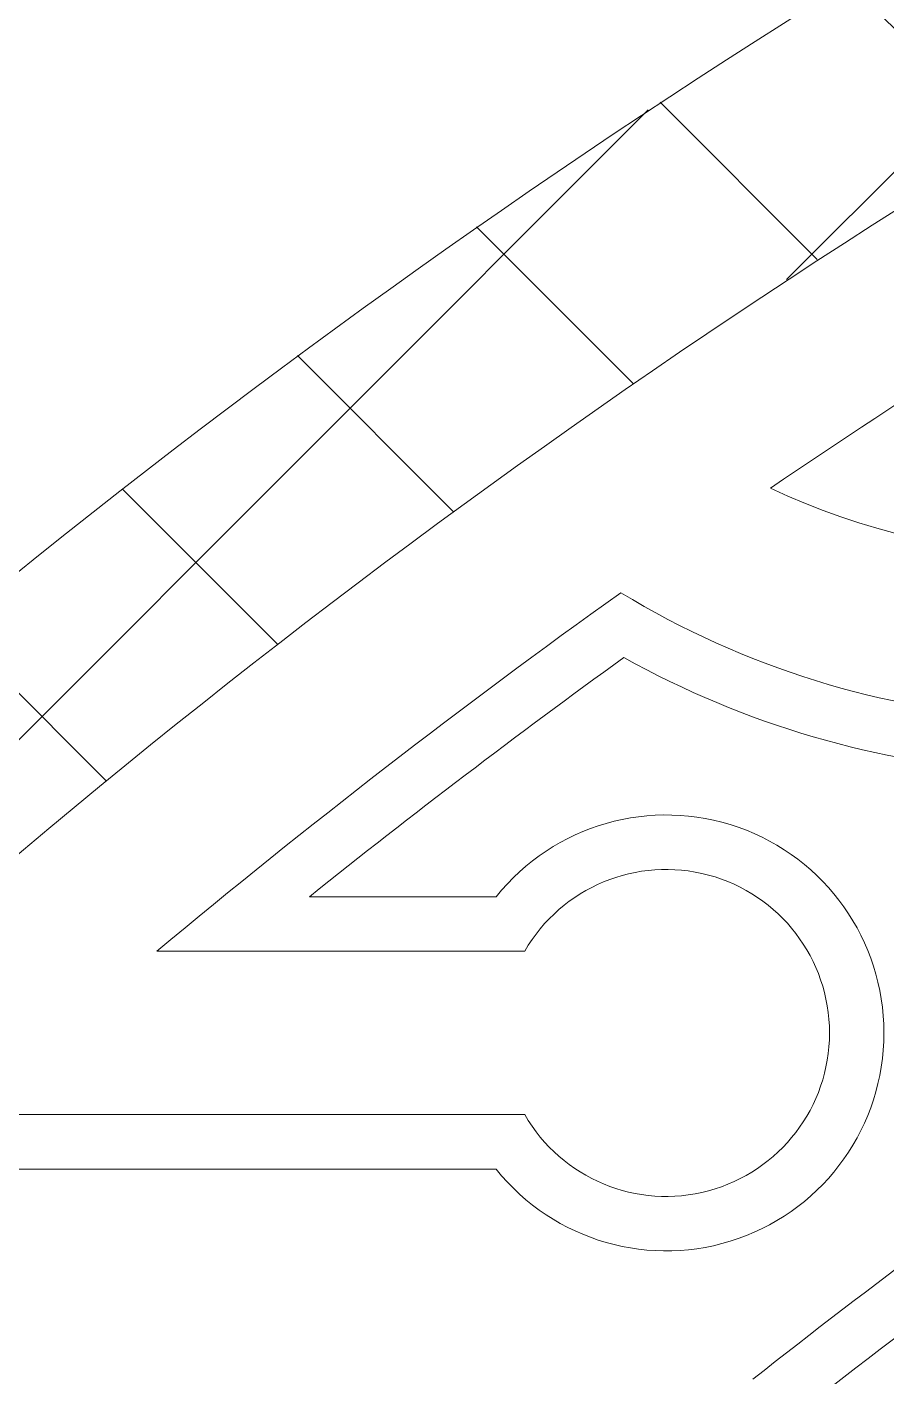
# Model space of a CAD drawing. Header units: inches. Extents: x -17.3 to 28.4, y -11 to 34.2.
# Drawn here: x 1.0122 to 1.2587, y 16.1186 to 16.5054 of the extents above; entities that cross this region are included whole.
import ezdxf

# ---------------------------------------------------------------- set-up
doc = ezdxf.new("R2010")
doc.units = ezdxf.units.IN
doc.header["$MEASUREMENT"] = 0
doc.layers.add('NOPLOT', color=5, linetype='Continuous', lineweight=5)
pattern_1 = [(45, (0, -3.552713678800501e-15), (-0.04419417382415922, 0.04419417382415922), []), (135, (0, -3.552713678800501e-15), (-0.04419417382415922, -0.04419417382415922), [])]

# ---------------------------------------------------------------- blocks, each defined once
blk = doc.blocks.new('Ring_Arc')
at = {"layer": 'NOPLOT'}
for p, q in [((-2.219139919367278, 0.4565902527382697), (-2.139134457236839, 0.318016727445336)), ((-2.202632637870202, 0.4592488024904995), (-2.129699863332753, 0.3329255314546771)), ((-2.232503339116393, 0.385986374706615), (-2.179729398039237, 0.294579227445336)), ((-2.2241276944536, 0.3402293326045189), (-2.197358098003415, 0.2938630314546806))]:
    blk.add_line(p, q, dxfattribs=at)
for centre, radius, start, end in [((0, 0), 2.375, 165.0000000000001, 180), ((0, 0), 2.3125, 165.0000000000001, 180), ((0, 0), 2, 165.0000000000001, 180), ((0, 0), 1.96875, 165.0000000000001, 180), ((0, 0), 2.265625, 170.1908770044915, 174.4451528812928), ((0, 0), 2.25, 171.3027696526464, 174.188382235206), ((-2.139134457236842, 0.271141727445336), 0.0625, 158.6821874534868, 81.31781254650669), ((-2.139134457236842, 0.271141727445336), 0.046875, 149.9999999999976, 89.99999999999461), ((0, 0), 2.046875, 171.506193555288, 179.343927119003), ((0, 0), 2.0625, 171.6580004620977, 178.9147877764218), ((-2.375, 0), 0.265625, 8.456519335270594, 59.06098746172604), ((-2.375, 0), 0.25, 5.379378991112078, 61.3108382064734), ((0, 0), 2.265625, 175.7713081988329, 179.4072744674003), ((-2.375, 0), 0.203125, 6.625809564823267, 55.33160652998632)]:
    blk.add_arc(centre, radius, start, end, dxfattribs=at)
blk = doc.blocks.new('*U3')
at = {"layer": 'NOPLOT', "xscale": -1, "rotation": 149.9999999999999}
blk.add_blockref('Ring_Arc', (2.010945734661775, -0.5937500018301325), dxfattribs=at)
blk = doc.blocks.new('*U4')
at = {"layer": 'NOPLOT', "color": 0, "linetype": 'ByBlock', "lineweight": -2, "transparency": 16777216, "rotation": 149.9999999999999}
blk.add_blockref('*U3', (11.09154466993171, 5.980324547587163), dxfattribs=at)
blk = doc.blocks.new('*U34')
at = {"layer": 'NOPLOT'}
blk.add_arc((0, 0), 0.9843749999999982, 326.2500000000003, 303.7499999999997, dxfattribs=at)
blk = doc.blocks.new('*U35')
at = {"layer": 'NOPLOT', "color": 0, "linetype": 'ByBlock', "lineweight": -2, "transparency": 16777216}
for p, rotation in [((-9.123295996265611, 18.5905560851842), 157.4999999999994), ((-9.007812499999996, 18.64750624314969), 164.9999999999995), ((-8.900750468319538, 18.71904280565081), 172.4999999999993), ((-8.803941762269488, 18.80394176226949), 180)]:
    blk.add_blockref('*U34', p, dxfattribs=dict(at, rotation=rotation))
blk = doc.blocks.new('Ring')
at = {"layer": 'NOPLOT'}
h = blk.add_hatch(dxfattribs=at)
h.set_pattern_fill('ANSI37', color=256, scale=0.5)
h.set_pattern_definition(pattern_1)
edge = h.paths.add_edge_path(flags=17)
edge.add_arc((0, 7.105427357601002e-15), 2.3125, 0, 360)
edge = h.paths.add_edge_path()
edge.add_arc((0, 3.552713678800501e-15), 2.375, 0, 360)
h = blk.add_hatch(dxfattribs=at)
h.set_pattern_fill('ANSI37', color=256, scale=0.5)
h.set_pattern_definition(pattern_1)
edge = h.paths.add_edge_path(flags=17)
edge.add_arc((0, 3.552713678800501e-15), 1.968750000000001, 0, 360)
edge = h.paths.add_edge_path()
edge.add_arc((0, 3.552713678800501e-15), 2, 0, 360)
for name, p in [('*U4', (-9.646889578997715, -7.5)), ('*U35', (9.5, -19.5))]:
    blk.add_blockref(name, p, dxfattribs=at)

msp = doc.modelspace()

# ---------------------------------------------------------------- block references
at = {"layer": 'NOPLOT', "rotation": 180}
msp.add_blockref('Ring', (2.500000000000002, 14.5), dxfattribs=at)

# ---------------------------------------------------------------- next in the draw order: wipeouts: each hides what was drawn before it
msp.add_wipeout([(2.5, 11.98151144676978), (2.6018586735876816, 12.200751923676517), (2.7250145771494347, 12.538243139135233), (2.8142431126900003, 12.871248567257599), (2.892888581693052, 13.371391334203981), (2.9071553350257444, 13.679358677483119), (2.9071553350257444, 18.094615924503824), (2.922891394200355, 18.165377120177645), (2.9591712676790145, 18.228215704334858), (2.9733158479296833, 18.281003996482077), (2.9733158479296833, 18.467323637116223), (2.9545250047583633, 18.537452018548635), (2.8850327703803287, 18.657816099222874), (2.8501471547892336, 18.748460769823676), (2.8501471547892336, 19.01556217618109), (2.8627891976401907, 19.204218443007722), (2.8528562522229683, 19.26834537331537), (2.8966409206917727, 19.31213004178418), (2.933620892825659, 19.31213004178418), (2.955470595286577, 19.290280339323257), (2.9985018287426883, 19.18919763965536), (3.042461662594557, 19.177418637675345), (3.5723842743009233, 19.035426301817633), (3.783485502818818, 18.978861898115046), (3.783485502818818, 19.03680966109025), (3.783485502818818, 19.11914850092626), (3.7700398101978525, 19.16932850893067), (3.699528696509769, 19.36634714462651), (3.6133496381340486, 19.528167525157084), (3.507413307569316, 19.67301940867433), (3.389501527877691, 19.800863865942027), (3.263014754093282, 19.903048840707786), (3.249153895788951, 19.954778268136064), (3.249153895788951, 20.005689662269802), (3.234172988324752, 20.061599170069687), (3.169298971056686, 20.197530993625595), (3.0938581902896742, 20.10155402972243), (2.975486360040173, 19.98318219947293), (2.9444324031712372, 20.003717701116955), (2.926442486492256, 20.034877150828887), (2.889835245137428, 20.062320955770645), (2.8171014766170983, 20.076735640479352), (2.741662698469344, 20.12029023935029), (2.741662698469344, 21.25921315064334), (2.7498804181374465, 21.289882097967052), (2.7843870660453365, 21.41866266115818), (2.7967756680505103, 21.434965518190328), (2.8717069579614014, 21.460203653325525), (2.877525527664129, 21.528981929491334), (2.866370450493659, 21.601456981281757), (2.8308795107291127, 21.66292909216232), (2.7532251889527197, 21.754102247320663), (2.6720472544607, 21.974686213882865), (2.5, 21.974686213882865), (2.3279527455393, 21.974686213882865), (2.2467748110472847, 21.754102247320663), (2.169120489270891, 21.66292909216232), (2.1336295495063444, 21.601456981281757), (2.1224744723358757, 21.528981929491334), (2.128293042038602, 21.460203653325525), (2.203224331949495, 21.434965518190328), (2.215612933954668, 21.41866266115818), (2.2501195818625583, 21.289882097967052), (2.258337301530656, 21.25921315064334), (2.258337301530656, 20.12029023935029), (2.1828985233829066, 20.076735640479352), (2.1101647548625735, 20.062320955770645), (2.073557513507744, 20.034877150828887), (2.0555675968287623, 20.003717701116955), (2.0245136399598307, 19.98318219947293), (1.9061418097103298, 20.10155402972243), (1.8307010289433183, 20.197530993625595), (1.7658270116752517, 20.061599170069687), (1.7508461042110532, 20.005689662269802), (1.7508461042110532, 19.954778268136064), (1.7369852459067214, 19.903048840707786), (1.610498472122309, 19.800863865942027), (1.4925866924306836, 19.67301940867433), (1.3866503618659554, 19.528167525157084), (1.3004713034902355, 19.36634714462651), (1.229960189802152, 19.16932850893067), (1.216514497181187, 19.11914850092626), (1.216514497181187, 19.03680966109025), (1.216514497181187, 18.978861898115046), (1.4276157256990807, 19.035426301817633), (1.957538337405448, 19.177418637675345), (2.0014981712573148, 19.18919763965536), (2.0445294047134235, 19.290280339323257), (2.0663791071743445, 19.31213004178418), (2.103359079308227, 19.31213004178418), (2.1471437477770356, 19.26834537331537), (2.137210802359813, 19.204218443007722), (2.1498528452107664, 19.01556217618109), (2.1498528452107664, 18.748460769823676), (2.1149672296196744, 18.657816099222874), (2.0454749952416407, 18.537452018548635), (2.0266841520703203, 18.467323637116223), (2.0266841520703203, 18.281003996482077), (2.0408287323209846, 18.228215704334858), (2.0771086057996486, 18.165377120177645), (2.092844664974261, 18.094615924503824), (2.092844664974261, 13.679358677483119), (2.1071114183069515, 13.371391334203981), (2.1857568873099993, 12.871248567257599), (2.27498542285057, 12.538243139135233), (2.3981413264123232, 12.200751923676517)]).dxf.layer = 'NOPLOT'

doc.saveas('drawing.dxf')
